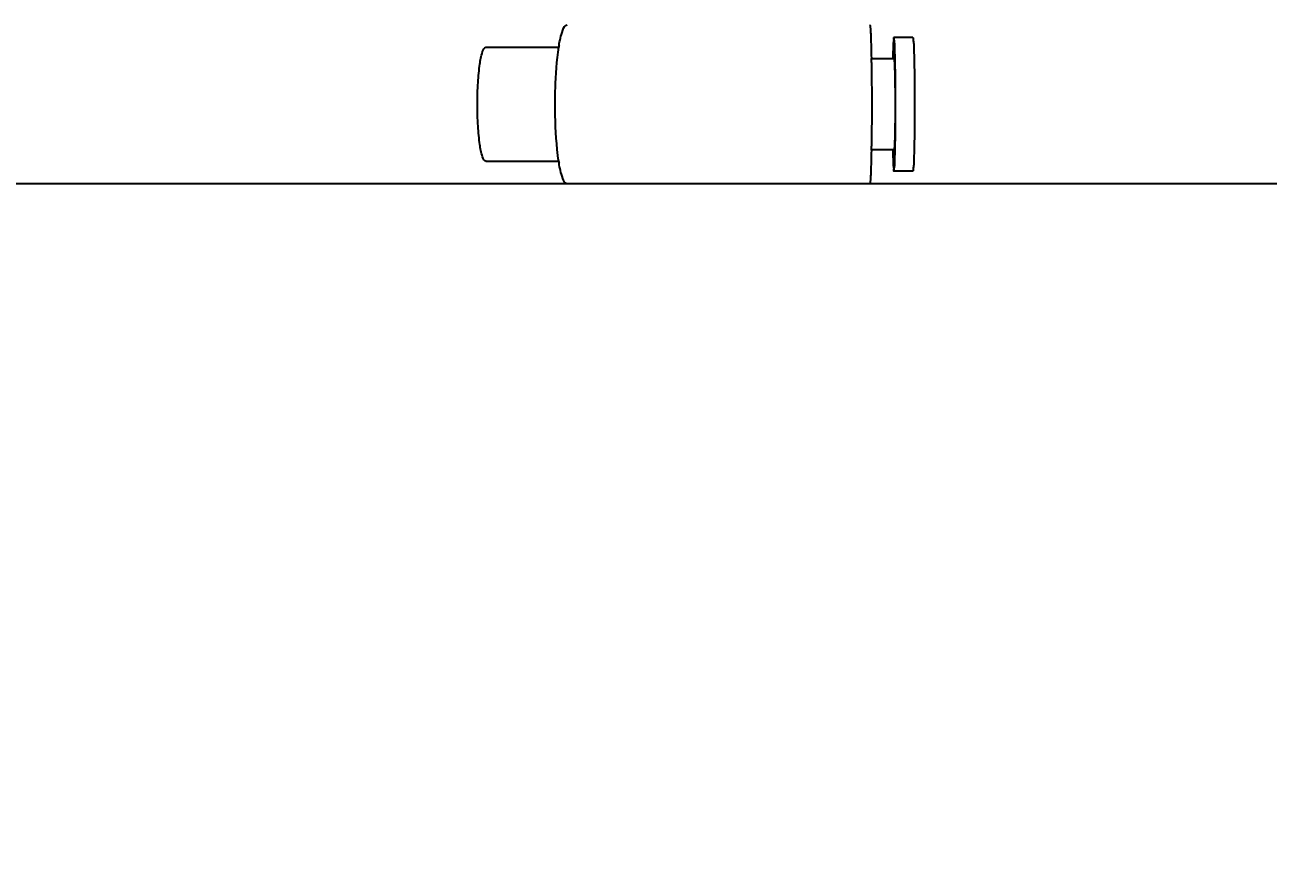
# Model space of a CAD drawing. Header units: millimetres. Extents: x 14017 to 18361, y 6223 to 10695.
# Drawn here: x 14682.3 to 14760.5, y 9659.7 to 9711.5 of the extents above; entities that cross this region are included whole.
import ezdxf

# ---------------------------------------------------------------- set-up
doc = ezdxf.new("R2010")
doc.units = ezdxf.units.MM
doc.header["$LTSCALE"] = 384.175
doc.header["$PDMODE"] = 3
doc.header["$PDSIZE"] = 8
doc.layers.get('0').update_dxf_attribs({"linetype": 'CONTINUOUS'})
doc.layers.get('Defpoints').update_dxf_attribs({"linetype": 'CONTINUOUS'})
doc.styles.get("Standard").update_dxf_attribs({"font": 'calibri.ttf'})
doc.dimstyles.get("Standard").update_dxf_attribs({"dimtxt": 43.75, "dimasz": 43.75, "dimexe": 1.5, "dimexo": 1, "dimtad": 1, "dimdsep": 46, "dimtxsty": 'Standard', "dimblk": '_FILLED', "dimblk1": '_FILLED', "dimblk2": '_FILLED', "dimcen": 0.09, "dimazin": 2, "dimtol": 1, "dimtp": 0.01, "dimtm": 0.01, "dimtfac": 1, "dimtofl": 0, "dimtmove": 0, "dimatfit": 3, "dimldrblk": '_FILLED', "dimfxl": 1, "dimtolj": 1, "dimarcsym": 0})

# ---------------------------------------------------------------- blocks, each defined once
blk = doc.blocks.new('_FILLED')
at = {"color": 0, "linetype": 'ByBlock'}
blk.add_solid([(0, 0), (-1, 0.2143), (-1, -0.2143)], dxfattribs=at)
blk = doc.blocks.new('*D318')
at = {"color": 0, "lineweight": -2}
for p, q in [((14731.806, 10042.935), (14116.23, 10042.935)), ((14117.73, 9999.185), (14117.73, 9045.253)), ((14117.73, 8045.445), (14117.73, 8999.378)), ((14306.545, 8001.695), (14116.23, 8001.695))]:
    blk.add_line(p, q, dxfattribs=at)
at = {"layer": 'Defpoints', "color": 0}
for p in [(14732.806, 10042.935), (14117.73, 8001.695), (14307.545, 8001.695)]:
    blk.add_point(p, dxfattribs=at)
at = {"color": 0, "linetype": 'ByBlock', "lineweight": -2, "xscale": 43.75, "yscale": 43.75, "zscale": 43.75}
for p, rotation in [((14117.73, 10042.935), 90), ((14117.73, 8001.695), 270)]:
    blk.add_blockref('_FILLED', p, dxfattribs=dict(at, rotation=rotation))
at = {"color": 0, "insert": (14117.73, 9022.315), "char_height": 43.75, "attachment_point": 5}
blk.add_mtext('\\A1;\\A1;C', dxfattribs=at)

msp = doc.modelspace()

# ---------------------------------------------------------------- linework, layer by layer
at = {"linetype": 'Continuous'}
for p, q in [((14738.19434, 9710.73813), (14736.99949, 9710.73813)), ((14711.32462, 9710.12255), (14715.91171, 9710.12255)), ((14736.99949, 9709.39204), (14735.5774, 9709.39204)), ((14737.07444, 9709.40452), (14737.07202, 9709.507)), ((14736.99949, 9703.678), (14735.5774, 9703.678)), ((14711.32462, 9702.94749), (14715.91171, 9702.94749)), ((14738.19434, 9702.33192), (14736.99949, 9702.33192)), ((14839.80592, 9701.53502), (14625.80592, 9701.53502))]:
    msp.add_line(p, q, dxfattribs=at)
for centre, radius, start, end in [((14727.12167, 9708.39601), 11.34591, 170.9817475, 171.1818478), ((14726.62111, 9708.47562), 10.83906, 170.6683711, 170.9826028), ((14617.12568, 9707.37931), 118.46974, 0.8690916, 0.9828463), ((14617.12568, 9705.69074), 118.46974, 359.0171537, 359.1309084), ((14678.55557, 9704.99238), 58.53391, 358.448665, 358.6888497), ((14727.12167, 9704.67404), 11.34591, 188.8181522, 189.0182525), ((14726.62111, 9704.59443), 10.83906, 189.0173972, 189.3316289)]:
    msp.add_arc(centre, radius, start, end, dxfattribs=at)
for points, knots in [([(14715.92549, 9710.23316), (14715.97915, 9710.55968), (14716.05324, 9710.94959), (14716.28481, 9711.53473), (14716.42868, 9711.53496)], [0, 0, 0, 0, 0.69697708, 1, 1, 1, 1]), ([(14735.4782, 9711.53496), (14735.4911, 9711.53483), (14735.49339, 9711.46275), (14735.51318, 9711.3779), (14735.52196, 9711.18979), (14735.54353, 9710.8328), (14735.56132, 9710.22601), (14735.57291, 9709.70742), (14735.57799, 9709.41143)], [0, 0, 0, 0, 0.01817168, 0.0688385, 0.15199574, 0.26648708, 0.58283697, 1, 1, 1, 1]), ([(14736.99949, 9710.73813), (14736.9696, 9710.73813), (14736.99344, 9710.55654), (14736.94073, 9710.36346), (14736.94422, 9709.91613), (14736.92904, 9709.60064), (14736.92475, 9709.41353)], [0, 0, 0, 0, 0.06750087, 0.26235195, 0.57734161, 1, 1, 1, 1]), ([(14737.07202, 9709.507), (14737.06777, 9709.68126), (14737.05334, 9709.97483), (14737.05531, 9710.39054), (14737.00673, 9710.57011), (14737.02724, 9710.73813), (14736.99949, 9710.73813)], [0, 0, 0, 0, 0.4234412, 0.73826448, 0.93259671, 1, 1, 1, 1]), ([(14738.19436, 9710.73805), (14738.22212, 9710.73772), (14738.20159, 9710.57041), (14738.25011, 9710.38998), (14738.24856, 9709.97537), (14738.27068, 9709.47228), (14738.28021, 9708.83893), (14738.29393, 9707.85032), (14738.29691, 9707.07118), (14738.29691, 9706.53502)], [0, 0, 0, 0, 0.01979797, 0.07685849, 0.16928792, 0.29358304, 0.44499429, 0.61767376, 1, 1, 1, 1]), ([(14710.78806, 9706.53502), (14710.78806, 9706.99292), (14710.80899, 9707.82741), (14710.91859, 9708.9848), (14711.04222, 9709.64459), (14711.21071, 9710.12255), (14711.32462, 9710.12255)], [0, 0, 0, 0, 0.37310271, 0.69071212, 0.90718149, 1, 1, 1, 1]), ([(14715.68096, 9706.53502), (14715.68096, 9706.86764), (14715.70037, 9708.07015), (14715.77642, 9709.27517), (14715.90987, 9710.13533)], [0, 0, 0, 0, 0.27647375, 1, 1, 1, 1]), ([(14735.58179, 9709.17625), (14735.5849, 9708.97155), (14735.59611, 9708.09118), (14735.60021, 9707.21073), (14735.60021, 9706.53502)], [0, 0, 0, 0, 0.23252627, 1, 1, 1, 1]), ([(14736.99949, 9709.39204), (14737.01837, 9709.39204), (14737.00438, 9709.27783), (14737.03741, 9709.15568), (14737.03642, 9708.87376), (14737.05773, 9708.37027), (14737.06468, 9707.57042), (14737.06922, 9706.89952), (14737.06922, 9706.53502)], [0, 0, 0, 0, 0.01980233, 0.07682823, 0.1692398, 0.29356519, 0.61763106, 1, 1, 1, 1]), ([(14737.10207, 9706.53502), (14737.10207, 9706.79659), (14737.09974, 9707.75313), (14737.09028, 9708.70971), (14737.07444, 9709.40452)], [0, 0, 0, 0, 0.27344687, 1, 1, 1, 1]), ([(14711.32459, 9702.94754), (14711.21068, 9702.94761), (14711.0423, 9703.42544), (14710.91853, 9704.08526), (14710.80901, 9705.2426), (14710.78806, 9706.07712), (14710.78806, 9706.53502)], [0, 0, 0, 0, 0.0928141, 0.30926429, 0.62688011, 1, 1, 1, 1]), ([(14715.90987, 9702.93472), (14715.87046, 9703.18875), (14715.72468, 9704.38355), (14715.68096, 9705.58893), (14715.68096, 9706.53502)], [0, 0, 0, 0, 0.21365957, 1, 1, 1, 1]), ([(14735.60021, 9706.53502), (14735.60021, 9706.30412), (14735.59867, 9705.42368), (14735.59165, 9704.54325), (14735.58179, 9703.8938)], [0, 0, 0, 0, 0.26226536, 1, 1, 1, 1]), ([(14737.06922, 9706.53502), (14737.06662, 9706.05845), (14737.07286, 9705.34267), (14737.03788, 9704.39249), (14737.04579, 9703.91157), (14736.99949, 9703.67804)], [0, 0, 0, 0, 0.50015467, 0.75014915, 1, 1, 1, 1]), ([(14737.07415, 9703.65301), (14737.07894, 9703.86154), (14737.09659, 9704.82212), (14737.10207, 9705.78289), (14737.10207, 9706.53502)], [0, 0, 0, 0, 0.21711675, 1, 1, 1, 1]), ([(14738.29691, 9706.53502), (14738.29691, 9705.99887), (14738.29393, 9705.21973), (14738.28021, 9704.23112), (14738.27068, 9703.59777), (14738.24856, 9703.09467), (14738.25011, 9702.68007), (14738.20159, 9702.49964), (14738.22212, 9702.33232), (14738.19436, 9702.332)], [0, 0, 0, 0, 0.38232609, 0.55500553, 0.70641679, 0.83071192, 0.92314139, 0.98020197, 1, 1, 1, 1]), ([(14735.57799, 9703.65862), (14735.57291, 9703.36263), (14735.56132, 9702.84404), (14735.54353, 9702.23725), (14735.52196, 9701.88026), (14735.51318, 9701.69215), (14735.49339, 9701.6073), (14735.4911, 9701.53522), (14735.4782, 9701.53509)], [0, 0, 0, 0, 0.41716303, 0.73351292, 0.84800426, 0.9311615, 0.98182832, 1, 1, 1, 1]), ([(14736.92495, 9703.64819), (14736.92924, 9703.46211), (14736.94434, 9703.14862), (14736.94103, 9702.70359), (14736.99328, 9702.51269), (14736.96986, 9702.3316), (14736.99951, 9702.332)], [0, 0, 0, 0, 0.42301191, 0.73798432, 0.93260983, 1, 1, 1, 1]), ([(14736.99951, 9702.332), (14737.02372, 9702.33232), (14737.00856, 9702.47719), (14737.05027, 9702.63505), (14737.05076, 9702.9977), (14737.06387, 9703.25486), (14737.06802, 9703.40771)], [0, 0, 0, 0, 0.06728125, 0.26077386, 0.57509331, 1, 1, 1, 1]), ([(14716.42868, 9701.53509), (14716.28481, 9701.53532), (14716.05324, 9702.12045), (14715.97915, 9702.51037), (14715.92549, 9702.83689)], [0, 0, 0, 0, 0.30302292, 1, 1, 1, 1])]:
    msp.add_open_spline(points, degree=3, knots=knots, dxfattribs=at)

# ---------------------------------------------------------------- dimensions: what is measured, and where the dimension line sits
dim = msp.add_linear_dim(base=(14117.73012, 8001.69523), p1=(14732.80592, 10042.93502), p2=(14307.54526, 8001.69523), angle=90, text='\\A1;C', dimstyle='Standard', override={"dimtad": 0, "dimtih": 1, "dimtoh": 1, "dimdec": 4, "dimzin": 0, "dimtxsty": 'Standard', "dimcen": 62.865, "dimadec": 0, "dimazin": 0, "dimtdec": 4, "dimtzin": 0})
dim.commit()
dim.dimension.update_dxf_attribs({"geometry": '*D318', "text_midpoint": (14117.73012, 9022.31513)})

doc.saveas('drawing.dxf')
